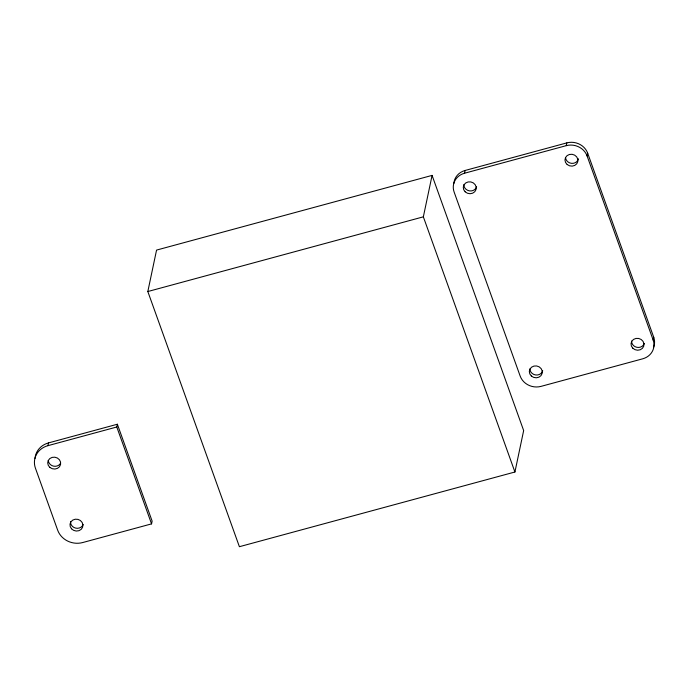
<?xml version="1.0" encoding="UTF-8"?>
<svg xmlns="http://www.w3.org/2000/svg" width="689" height="689" viewBox="0 0 689 689"><rect width="100%" height="100%" fill="white"/><g stroke="black" fill="none" stroke-linecap="round" stroke-linejoin="round"><path stroke-width="1.03" d="M47.946 445.662L48.531 442.898L117.363 424.235L152.131 521.117L151.554 523.881L82.714 542.544A19.86 18.086 11.9 0 1 57.678 530.203L35.432 468.193A19.86 18.086 11.9 0 1 47.946 445.662L116.785 426.999L117.363 424.235M147.825 291.533L156.558 250.09L432.081 175.394L523.657 430.565L514.924 472.008L239.393 546.704L147.825 291.533L423.347 216.837L432.081 175.394M653.732 337.266L653.155 340.03A16.553 15.072 11.9 0 1 642.725 358.805L541.029 386.374A16.553 15.072 11.9 0 1 520.169 376.082L454.111 192.007A16.553 15.072 11.9 0 1 464.541 173.232L465.118 170.467L566.814 142.89A16.553 15.072 11.9 0 1 587.674 153.182L653.732 337.266A16.553 15.072 11.9 0 1 653.672 346.989M464.541 173.232L566.229 145.663L566.814 142.89M653.155 340.03L587.088 155.947L587.674 153.182M423.347 216.837L514.924 472.008M116.785 426.999L151.554 523.881M83.154 524.562A6.52 5.934 11.9 0 1 75.669 528.119A6.52 5.934 11.9 0 1 70.571 521.633M60.598 463.197A6.52 5.934 11.9 0 1 53.492 466.134A6.52 5.934 11.9 0 1 48.308 460.476M35.044 458.366A19.86 18.086 11.9 0 1 48.531 442.898M453.887 183.352A16.553 15.072 11.9 0 1 465.118 170.467M644.301 343.441A6.52 5.934 11.9 0 1 637.041 347.342A6.52 5.934 11.9 0 1 631.598 341.098M542.708 370.691A6.52 5.934 11.9 0 1 535.715 374.971A6.52 5.934 11.9 0 1 529.91 369.003M476.599 186.788A6.52 5.934 11.9 0 1 469.459 190.87A6.52 5.934 11.9 0 1 463.843 184.738M578.39 158.84A6.52 5.934 11.9 0 1 571.569 163.353A6.52 5.934 11.9 0 1 565.548 157.557M566.229 145.663A16.553 15.072 11.9 0 1 587.088 155.947M71.51 528.79A6.52 5.934 11.9 0 0 82.568 527.326A6.52 5.934 11.9 0 0 75.29 519.213A6.52 5.934 11.9 0 0 71.51 528.79M49.901 467.418A6.52 5.934 11.9 0 0 60.563 464.515A6.52 5.934 11.9 0 0 52.14 457.384A6.52 5.934 11.9 0 0 49.901 467.418M632.778 348.186A6.52 5.934 11.9 0 0 643.724 346.205A6.52 5.934 11.9 0 0 636.016 338.42A6.52 5.934 11.9 0 0 632.778 348.186M567.142 164.499A6.52 5.934 11.9 0 0 577.804 161.605A6.52 5.934 11.9 0 0 569.39 154.474A6.52 5.934 11.9 0 0 567.142 164.499M531.34 376.005A6.52 5.934 11.9 0 0 542.131 373.455A6.52 5.934 11.9 0 0 533.975 366.066A6.52 5.934 11.9 0 0 531.34 376.005M465.144 191.792A6.52 5.934 11.9 0 0 476.021 189.553A6.52 5.934 11.9 0 0 468.107 181.948A6.52 5.934 11.9 0 0 465.144 191.792"/></g></svg>
